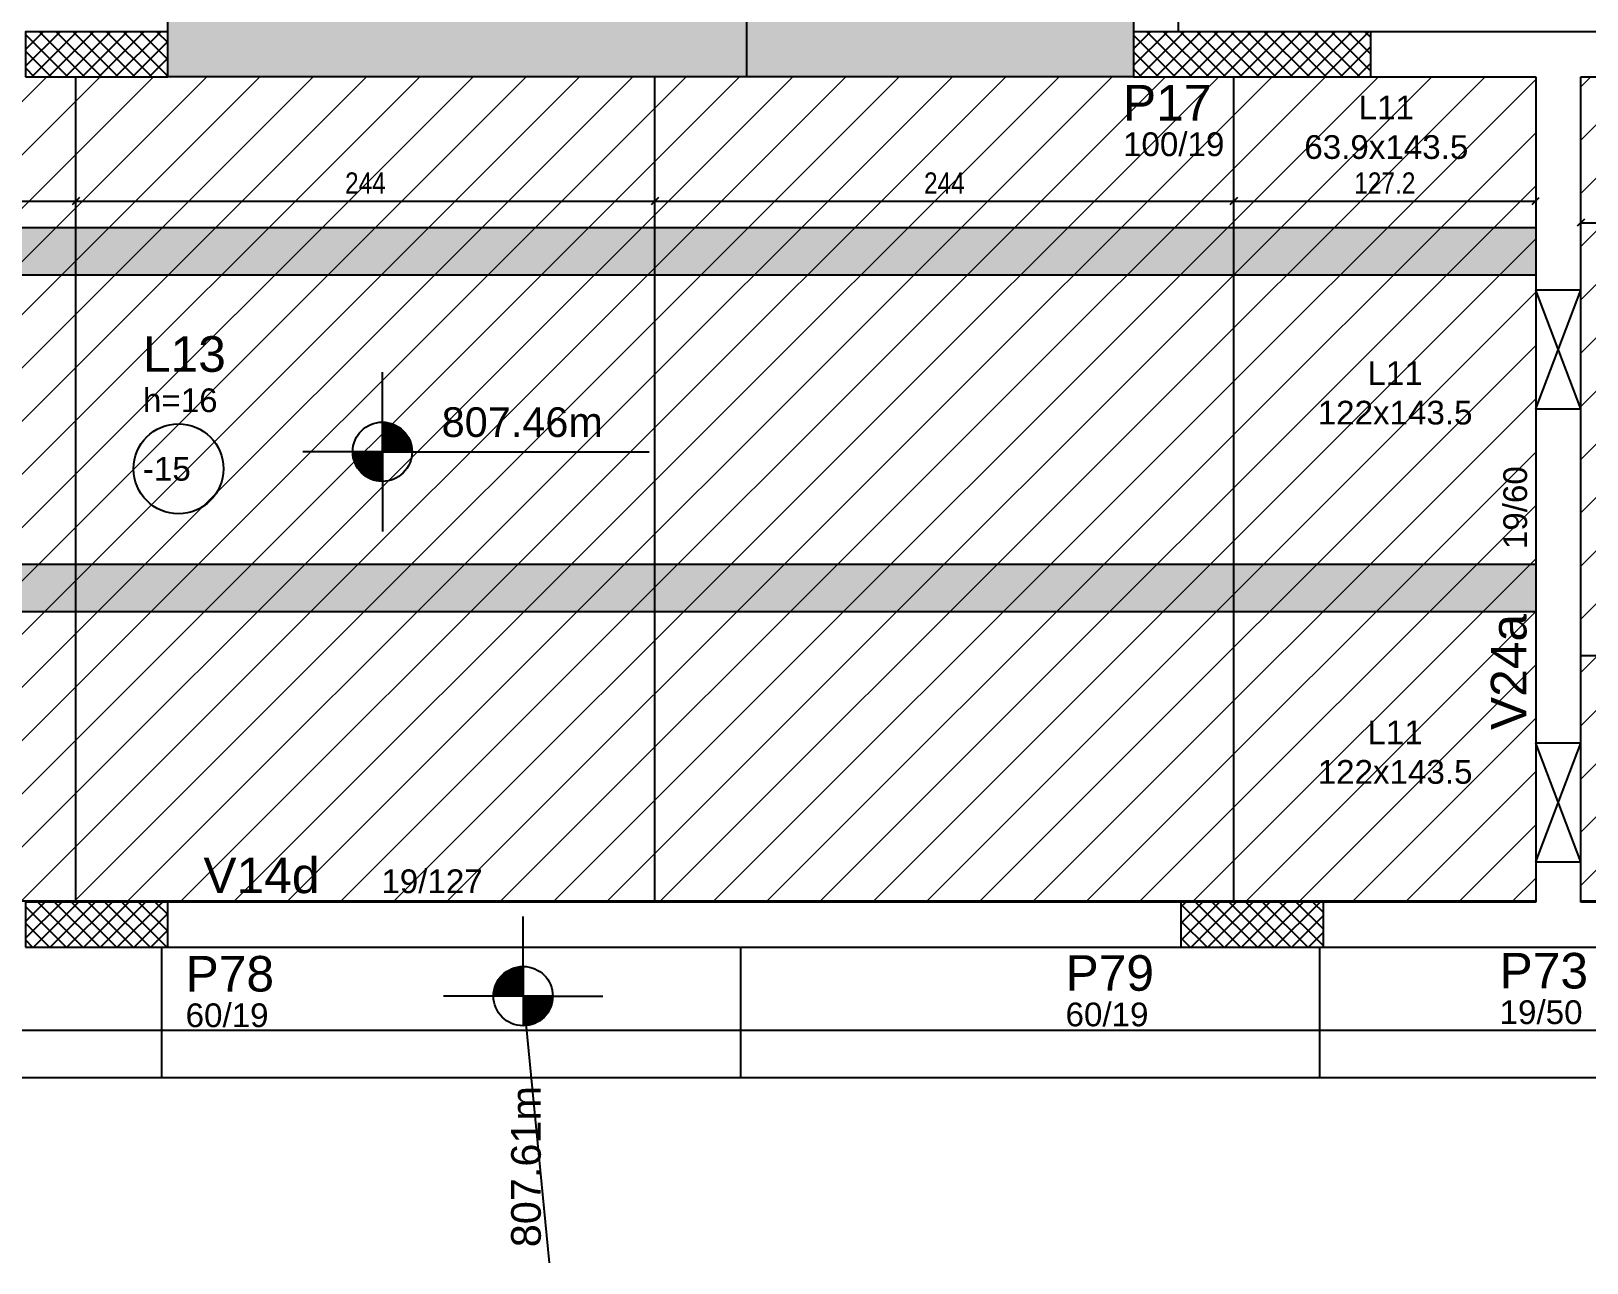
# Model space of a CAD drawing. Extents: x 2487 to 8815, y 325 to 3946.
# Drawn here: x 4232 to 4887, y 1857 to 2376 of the extents above; entities that cross this region are included whole.
import ezdxf

# ---------------------------------------------------------------- set-up
doc = ezdxf.new("R2010")
doc.units = 0
for name, color, linetype in [('1', 1, 'Continuous'), ('3', 3, 'Continuous'), ('4', 4, 'Continuous'), ('6', 6, 'Continuous'), ('AUX00', 7, 'Continuous'), ('COTA', 241, 'Continuous'), ('Painéis', 200, 'Continuous'), ('Pilares', 5, 'Continuous')]:
    doc.layers.add(name, color=color, linetype=linetype)
doc.layers.add('Hachura', color=251, linetype='Continuous', lineweight=9)
doc.layers.add('REAPROVEITAMENTO', color=251, linetype='Continuous', lineweight=9)
doc.styles.add('COTA TECNICA-50', font='techl___.ttf', dxfattribs={"height": 9})
doc.styles.get("Standard").update_dxf_attribs({"font": 'arial.ttf'})
doc.dimstyles.new('COTA PAINEL-50', dxfattribs={"dimtxt": 9, "dimasz": 3, "dimexe": 3, "dimexo": 3, "dimgap": 3, "dimtad": 1, "dimdec": 1, "dimzin": 12, "dimdsep": 46, "dimtxsty": 'COTA TECNICA-50', "dimblk1": 'OBLIQUE', "dimblk2": 'OBLIQUE', "dimsah": 1, "dimcen": 0.9, "dimclrd": 4, "dimclre": 4, "dimclrt": 240, "dimadec": 1, "dimazin": 3, "dimtfac": 1, "dimtdec": 1, "dimtmove": 0, "dimatfit": 3, "dimfxl": 1, "dimtolj": 1, "dimtzin": 12, "dimarcsym": 0})

# ---------------------------------------------------------------- blocks, each defined once
blk = doc.blocks.new('_Oblique')
at = {"color": 0, "linetype": 'ByBlock', "lineweight": -2}
blk.add_line((-0.5, -0.5), (0.5, 0.5), dxfattribs=at)
blk = doc.blocks.new('*D182')
at = {"layer": 'COTA', "color": 4, "lineweight": -2, "transparency": 16777216}
blk.add_line((4884.62, 2295.46), (5006.62, 2295.46), dxfattribs=at)
at = {"layer": 'Defpoints', "color": 0, "transparency": 16777216}
for p in [(4884.62, 2295.46), (5006.62, 2295.46), (5006.62, 2295.46)]:
    blk.add_point(p, dxfattribs=at)
at = {"layer": 'COTA', "color": 4, "lineweight": -2, "transparency": 16777216, "xscale": 3, "yscale": 3, "zscale": 3, "rotation": 180}
blk.add_blockref('_Oblique', (4884.62, 2295.46), dxfattribs=at)
at = {"layer": 'COTA', "color": 4, "lineweight": -2, "transparency": 16777216, "xscale": 3, "yscale": 3, "zscale": 3}
blk.add_blockref('_Oblique', (5006.62, 2295.46), dxfattribs=at)
at = {"layer": 'COTA', "color": 240, "transparency": 16777216, "insert": (4945.62, 2303.01), "char_height": 9, "attachment_point": 5, "style": 'COTA TECNICA-50'}
blk.add_mtext('\\A1;122', dxfattribs=at)
blk = doc.blocks.new('*D153')
at = {"layer": 'COTA', "color": 4, "lineweight": -2, "transparency": 16777216}
blk.add_line((4006.41, 2304.59), (4250.41, 2304.59), dxfattribs=at)
at = {"layer": 'Defpoints', "color": 0, "transparency": 16777216}
for p in [(4006.41, 2304.59), (4250.41, 2304.59), (4250.41, 2304.59)]:
    blk.add_point(p, dxfattribs=at)
at = {"layer": 'COTA', "color": 4, "lineweight": -2, "transparency": 16777216, "xscale": 3, "yscale": 3, "zscale": 3, "rotation": 180}
blk.add_blockref('_Oblique', (4006.41, 2304.59), dxfattribs=at)
at = {"layer": 'COTA', "color": 4, "lineweight": -2, "transparency": 16777216, "xscale": 3, "yscale": 3, "zscale": 3}
blk.add_blockref('_Oblique', (4250.41, 2304.59), dxfattribs=at)
at = {"layer": 'COTA', "color": 240, "transparency": 16777216, "insert": (4128.41, 2312.16), "char_height": 9, "attachment_point": 5, "style": 'COTA TECNICA-50'}
blk.add_mtext('\\A1;244', dxfattribs=at)
blk = doc.blocks.new('*D154')
at = {"layer": 'COTA', "color": 4, "lineweight": -2, "transparency": 16777216}
for p, q in [((4250.41, 2304.59), (4494.41, 2304.59)), ((4494.41, 2307.59), (4494.41, 2307.59))]:
    blk.add_line(p, q, dxfattribs=at)
at = {"layer": 'Defpoints', "color": 0, "transparency": 16777216}
for p in [(4250.41, 2304.59), (4494.41, 2304.59), (4494.41, 2304.59)]:
    blk.add_point(p, dxfattribs=at)
at = {"layer": 'COTA', "color": 4, "lineweight": -2, "transparency": 16777216, "xscale": 3, "yscale": 3, "zscale": 3, "rotation": 180}
blk.add_blockref('_Oblique', (4250.41, 2304.59), dxfattribs=at)
at = {"layer": 'COTA', "color": 4, "lineweight": -2, "transparency": 16777216, "xscale": 3, "yscale": 3, "zscale": 3}
blk.add_blockref('_Oblique', (4494.41, 2304.59), dxfattribs=at)
at = {"layer": 'COTA', "color": 240, "transparency": 16777216, "insert": (4372.41, 2312.16), "char_height": 9, "attachment_point": 5, "style": 'COTA TECNICA-50'}
blk.add_mtext('\\A1;244', dxfattribs=at)
blk = doc.blocks.new('*D155')
at = {"layer": 'COTA', "color": 4, "lineweight": -2, "transparency": 16777216}
for p, q in [((4494.41, 2307.59), (4494.41, 2307.59)), ((4494.41, 2304.59), (4738.41, 2304.59))]:
    blk.add_line(p, q, dxfattribs=at)
at = {"layer": 'Defpoints', "color": 0, "transparency": 16777216}
for p in [(4494.41, 2304.59), (4738.41, 2304.59), (4738.41, 2304.59)]:
    blk.add_point(p, dxfattribs=at)
at = {"layer": 'COTA', "color": 4, "lineweight": -2, "transparency": 16777216, "xscale": 3, "yscale": 3, "zscale": 3, "rotation": 180}
blk.add_blockref('_Oblique', (4494.41, 2304.59), dxfattribs=at)
at = {"layer": 'COTA', "color": 4, "lineweight": -2, "transparency": 16777216, "xscale": 3, "yscale": 3, "zscale": 3}
blk.add_blockref('_Oblique', (4738.41, 2304.59), dxfattribs=at)
at = {"layer": 'COTA', "color": 240, "transparency": 16777216, "insert": (4616.41, 2312.16), "char_height": 9, "attachment_point": 5, "style": 'COTA TECNICA-50'}
blk.add_mtext('\\A1;244', dxfattribs=at)
blk = doc.blocks.new('*D156')
at = {"layer": 'COTA', "color": 4, "lineweight": -2, "transparency": 16777216}
blk.add_line((4738.41, 2304.59), (4865.62, 2304.59), dxfattribs=at)
at = {"layer": 'Defpoints', "color": 0, "transparency": 16777216}
for p in [(4738.41, 2304.59), (4865.62, 2304.59), (4865.62, 2304.59)]:
    blk.add_point(p, dxfattribs=at)
at = {"layer": 'COTA', "color": 4, "lineweight": -2, "transparency": 16777216, "xscale": 3, "yscale": 3, "zscale": 3, "rotation": 180}
blk.add_blockref('_Oblique', (4738.41, 2304.59), dxfattribs=at)
at = {"layer": 'COTA', "color": 4, "lineweight": -2, "transparency": 16777216, "xscale": 3, "yscale": 3, "zscale": 3}
blk.add_blockref('_Oblique', (4865.62, 2304.59), dxfattribs=at)
at = {"layer": 'COTA', "color": 240, "transparency": 16777216, "insert": (4802.02, 2312.16), "char_height": 9, "attachment_point": 5, "style": 'COTA TECNICA-50'}
blk.add_mtext('\\A1;127.2', dxfattribs=at)

msp = doc.modelspace()

# ---------------------------------------------------------------- hatches: boundary and pattern name
at = {"layer": 'Hachura', "linetype": 'ByBlock'}
h = msp.add_hatch(color=256, dxfattribs=at)
h.dxf.hatch_style = 1
h.paths.add_polyline_path([(4696.12, 2357), (4696.12, 2383), (4289.12, 2383), (4289.37, 2357)])
h = msp.add_hatch(color=256, dxfattribs=at)
h.dxf.hatch_style = 1
h.paths.add_polyline_path([(4865.62, 2273.47), (4865.62, 2293.5), (3762.41, 2293.5), (3762.41, 2273.47)])
h = msp.add_hatch(color=256, dxfattribs=at)
h.dxf.hatch_style = 1
h.paths.add_polyline_path([(4865.62, 2131.47), (4865.62, 2151.5), (3762.41, 2151.5), (3762.41, 2131.47)])
at = {"layer": 'REAPROVEITAMENTO', "linetype": 'ByBlock'}
h = msp.add_hatch(dxfattribs=at)
h.set_pattern_fill('ANSI31', color=256, scale=5, style=2)
h.set_pattern_definition([(45, (-1879.509, -550.225), (-11.22532, 11.22532), [])])
h.paths.add_polyline_path([(4865.62, 2357), (3762.41, 2357), (3762.16, 2009.5), (4865.37, 2009.5)])
h = msp.add_hatch(dxfattribs=at)
h.set_pattern_fill('ANSI31', color=256, scale=5, style=2)
h.set_pattern_definition([(45, (-757.294, -550.225), (-11.22532, 11.22532), [])])
h.paths.add_polyline_path([(5148.62, 2009.5), (5223.12, 2009.5), (5223.12, 2357), (4884.62, 2357), (4884.62, 2009.5)])

# ---------------------------------------------------------------- linework, layer by layer
at = {"layer": '1', "color": 8, "linetype": 'Continuous'}
for p, q in [((4229.12, 2361.41), (4243.71, 2376)), ((4229.12, 2368.48), (4236.64, 2376)), ((4229.12, 2374.85), (4246.97, 2357)), ((4231.79, 2357), (4250.79, 2376)), ((4235.04, 2376), (4254.04, 2357)), ((4238.86, 2357), (4257.86, 2376)), ((4242.11, 2376), (4261.11, 2357)), ((4245.93, 2357), (4264.93, 2376)), ((4249.18, 2376), (4268.18, 2357)), ((4253, 2357), (4272, 2376)), ((4256.25, 2376), (4275.25, 2357)), ((4260.07, 2357), (4279.07, 2376)), ((4263.32, 2376), (4282.32, 2357)), ((4267.14, 2357), (4286.14, 2376)), ((4270.39, 2376), (4289.12, 2357.27)), ((4277.46, 2376), (4289.12, 2364.34)), ((4284.53, 2376), (4289.12, 2371.41)), ((4696.12, 2361.72), (4710.41, 2376)), ((4696.12, 2368.79), (4703.33, 2376)), ((4696.12, 2375.86), (4696.26, 2376)), ((4696.12, 2376), (4696.12, 2376)), ((4696.12, 2376), (4696.12, 2376)), ((4696.12, 2374.53), (4713.66, 2357)), ((4698.48, 2357), (4717.48, 2376)), ((4701.73, 2376), (4720.73, 2357)), ((4705.55, 2357), (4724.55, 2376)), ((4708.8, 2376), (4727.8, 2357)), ((4712.62, 2357), (4731.62, 2376)), ((4715.87, 2376), (4734.87, 2357)), ((4719.69, 2357), (4738.69, 2376)), ((4722.94, 2376), (4741.94, 2357)), ((4726.76, 2357), (4745.76, 2376)), ((4730.01, 2376), (4749.01, 2357)), ((4733.83, 2357), (4752.83, 2376)), ((4737.08, 2376), (4756.08, 2357)), ((4740.9, 2357), (4759.9, 2376)), ((4744.15, 2376), (4763.15, 2357)), ((4747.97, 2357), (4766.97, 2376)), ((4751.22, 2376), (4770.22, 2357)), ((4755.04, 2357), (4774.04, 2376)), ((4758.3, 2376), (4777.3, 2357)), ((4762.12, 2357), (4781.12, 2376)), ((4765.37, 2376), (4784.37, 2357)), ((4769.19, 2357), (4788.19, 2376)), ((4772.44, 2376), (4791.44, 2357)), ((4776.26, 2357), (4795.26, 2376)), ((4779.51, 2376), (4796.12, 2359.39)), ((4786.58, 2376), (4796.12, 2366.46)), ((4793.65, 2376), (4796.12, 2373.53)), ((4229.12, 2367.77), (4239.9, 2357)), ((4274.21, 2357), (4289.12, 2371.91)), ((4696.12, 2367.46), (4706.59, 2357)), ((4783.33, 2357), (4796.12, 2369.8)), ((4229.12, 2360.7), (4232.82, 2357)), ((4259.12, 2366.5), (4259.12, 2366.5)), ((4281.28, 2357), (4289.12, 2364.84)), ((4746.12, 2366.5), (4746.12, 2366.5)), ((4790.4, 2357), (4796.12, 2362.73)), ((4288.35, 2357), (4289.12, 2357.77)), ((4696.12, 2360.39), (4699.51, 2357)), ((4696.12, 2357), (4696.12, 2357)), ((4696.12, 2357), (4696.12, 2357)), ((4696.12, 2357), (4696.12, 2357)), ((4696.12, 2357), (4696.12, 2357)), ((4796.12, 2357), (4796.12, 2357)), ((4796.12, 2357), (4796.12, 2357)), ((4865.62, 2217), (4884.62, 2267)), ((4884.62, 2217), (4865.62, 2267)), ((4865.62, 2267), (4865.62, 2267)), ((4865.62, 2267), (4865.62, 2267)), ((4875.12, 2242), (4875.12, 2242)), ((4865.62, 2217), (4865.62, 2217)), ((4865.62, 2217), (4865.62, 2217)), ((4865.62, 2026), (4884.62, 2076)), ((4884.62, 2026), (4865.62, 2076)), ((4875.12, 2051), (4875.12, 2051)), ((4229.12, 1993.71), (4244.41, 2009)), ((4229.12, 2000.78), (4237.34, 2009)), ((4229.12, 2007.15), (4246.27, 1990)), ((4232.48, 1990), (4251.48, 2009)), ((4234.34, 2009), (4253.34, 1990)), ((4239.55, 1990), (4258.55, 2009)), ((4241.41, 2009), (4260.41, 1990)), ((4246.62, 1990), (4265.62, 2009)), ((4248.48, 2009), (4267.48, 1990)), ((4253.69, 1990), (4272.69, 2009)), ((4255.55, 2009), (4274.55, 1990)), ((4260.77, 1990), (4279.77, 2009)), ((4262.63, 2009), (4281.63, 1990)), ((4267.84, 1990), (4286.84, 2009)), ((4269.7, 2009), (4288.7, 1990)), ((4276.77, 2009), (4289.12, 1996.65)), ((4283.84, 2009), (4289.12, 2003.72)), ((4716.12, 1992.81), (4732.31, 2009)), ((4716.12, 1999.88), (4725.24, 2009)), ((4716.12, 2006.95), (4718.17, 2009)), ((4716.12, 2009), (4716.12, 2009)), ((4716.12, 2008.05), (4734.17, 1990)), ((4720.39, 1990), (4739.39, 2009)), ((4722.24, 2009), (4741.24, 1990)), ((4727.46, 1990), (4746.46, 2009)), ((4729.32, 2009), (4748.32, 1990)), ((4734.53, 1990), (4753.53, 2009)), ((4736.39, 2009), (4755.39, 1990)), ((4741.6, 1990), (4760.6, 2009)), ((4743.46, 2009), (4762.46, 1990)), ((4748.67, 1990), (4767.67, 2009)), ((4750.53, 2009), (4769.53, 1990)), ((4755.74, 1990), (4774.74, 2009)), ((4757.6, 2009), (4776.12, 1990.48)), ((4764.67, 2009), (4776.12, 1997.55)), ((4771.74, 2009), (4776.12, 2004.62)), ((4229.12, 2000.08), (4239.2, 1990)), ((4274.91, 1990), (4289.12, 2004.22)), ((4716.12, 2000.98), (4727.1, 1990)), ((4762.81, 1990), (4776.12, 2003.31)), ((4259.12, 1999.5), (4259.12, 1999.5)), ((4281.98, 1990), (4289.12, 1997.15)), ((4716.12, 1993.91), (4720.03, 1990)), ((4746.12, 1999.5), (4746.12, 1999.5)), ((4769.88, 1990), (4776.12, 1996.24)), ((4229.12, 1993.01), (4232.13, 1990)), ((4289.05, 1990), (4289.12, 1990.07)), ((4289.12, 1990), (4289.12, 1990)), ((4289.12, 1990), (4289.12, 1990)), ((4716.12, 1990), (4716.12, 1990)), ((4716.12, 1990), (4716.12, 1990)), ((4776.12, 1990), (4776.12, 1990)), ((4776.12, 1990), (4776.12, 1990))]:
    msp.add_line(p, q, dxfattribs=at)
at = {"layer": '1', "linetype": 'Continuous'}
for p, q in [((4865.62, 2357), (4865.62, 2357)), ((4379.53, 2198.86), (4379.53, 2232.42)), ((4379.53, 2211.36), (4379.53, 2186.36)), ((4379.53, 2210.75), (4383.38, 2210.75)), ((4379.53, 2209.96), (4385.27, 2209.96)), ((4379.53, 2209.16), (4386.6, 2209.16)), ((4379.53, 2208.37), (4387.63, 2208.37)), ((4379.53, 2207.58), (4388.48, 2207.58)), ((4379.53, 2206.79), (4389.19, 2206.79)), ((4379.53, 2205.99), (4389.79, 2205.99)), ((4379.53, 2205.2), (4390.3, 2205.2)), ((4379.53, 2204.41), (4390.73, 2204.41)), ((4379.53, 2203.62), (4391.09, 2203.62)), ((4379.53, 2198.86), (4345.97, 2198.86)), ((4367.03, 2198.86), (4392.03, 2198.86)), ((4379.53, 2198.07), (4367.03, 2198.07)), ((4379.53, 2197.27), (4367.13, 2197.27)), ((4379.53, 2202.82), (4391.38, 2202.82)), ((4379.53, 2202.03), (4391.62, 2202.03)), ((4379.53, 2201.24), (4391.8, 2201.24)), ((4379.53, 2200.44), (4391.93, 2200.44)), ((4379.53, 2199.65), (4392.03, 2199.65)), ((4379.53, 2198.86), (4492.03, 2198.86)), ((4379.53, 2198.86), (4379.53, 2165.3)), ((4379.53, 2196.48), (4367.25, 2196.48)), ((4379.53, 2195.69), (4367.44, 2195.69)), ((4379.53, 2194.89), (4367.67, 2194.89)), ((4379.53, 2194.1), (4367.97, 2194.1)), ((4379.53, 2193.31), (4368.33, 2193.31)), ((4379.53, 2192.52), (4368.76, 2192.52)), ((4379.53, 2191.72), (4369.26, 2191.72)), ((4379.53, 2190.93), (4369.86, 2190.93)), ((4379.53, 2190.14), (4370.57, 2190.14)), ((4379.53, 2189.34), (4371.42, 2189.34)), ((4379.53, 2188.55), (4372.45, 2188.55)), ((4379.53, 2187.76), (4373.78, 2187.76)), ((4379.53, 2186.97), (4375.68, 2186.97)), ((4865.62, 2076), (4865.62, 2076)), ((4865.62, 2076), (4865.62, 2076)), ((4865.62, 2026), (4865.62, 2026)), ((4865.62, 2026), (4865.62, 2026)), ((4865.62, 2009), (4865.62, 2009)), ((4865.62, 2009), (4865.62, 2009)), ((4865.62, 2009), (4865.62, 2009)), ((4884.62, 2009), (4884.62, 2009)), ((4884.62, 2009), (4884.62, 2009)), ((4438.87, 1969.32), (4438.87, 2002.88)), ((4433.32, 1969.32), (4433.32, 1980.52)), ((4434.11, 1969.32), (4434.11, 1980.88)), ((4434.9, 1969.32), (4434.9, 1981.17)), ((4435.7, 1969.32), (4435.7, 1981.41)), ((4436.49, 1969.32), (4436.49, 1981.59)), ((4437.28, 1969.32), (4437.28, 1981.72)), ((4438.07, 1969.32), (4438.07, 1981.82)), ((4438.87, 1981.82), (4438.87, 1956.82)), ((4427.77, 1969.32), (4427.77, 1975.07)), ((4428.56, 1969.32), (4428.56, 1976.39)), ((4429.35, 1969.32), (4429.35, 1977.43)), ((4430.15, 1969.32), (4430.15, 1978.27)), ((4430.94, 1969.32), (4430.94, 1978.98)), ((4431.73, 1969.32), (4431.73, 1979.58)), ((4432.52, 1969.32), (4432.52, 1980.09)), ((4438.87, 1969.32), (4405.31, 1969.32)), ((4451.37, 1969.32), (4426.37, 1969.32)), ((4426.97, 1969.32), (4426.97, 1973.17)), ((4438.87, 1969.32), (4449.87, 1856.82)), ((4438.87, 1969.32), (4472.43, 1969.32)), ((4439.66, 1969.32), (4439.66, 1956.82)), ((4440.45, 1969.32), (4440.45, 1956.92)), ((4441.25, 1969.32), (4441.25, 1957.05)), ((4442.04, 1969.32), (4442.04, 1957.23)), ((4442.83, 1969.32), (4442.83, 1957.46)), ((4443.62, 1969.32), (4443.62, 1957.76)), ((4444.42, 1969.32), (4444.42, 1958.12)), ((4445.21, 1969.32), (4445.21, 1958.55)), ((4446, 1969.32), (4446, 1959.05)), ((4446.8, 1969.32), (4446.8, 1959.65)), ((4447.59, 1969.32), (4447.59, 1960.36)), ((4448.38, 1969.32), (4448.38, 1961.21)), ((4449.17, 1969.32), (4449.17, 1962.25)), ((4449.97, 1969.32), (4449.97, 1963.57)), ((4450.76, 1969.32), (4450.76, 1965.47))]:
    msp.add_line(p, q, dxfattribs=at)
at = {"layer": '1', "color": 3, "linetype": 'Continuous'}
msp.add_line((3047.12, 1955), (5242.63, 1955), dxfattribs=at)
for points in [[(4715.12, 2376), (4715.12, 2514.5)], [(4289.12, 2376), (4289.12, 2505)], [(4696.12, 2505), (4696.12, 2376)], [(4875.12, 2376), (4796.12, 2376)], [(5223.62, 2376), (4875.12, 2376)], [(4796.12, 2357), (4865.62, 2357)], [(4865.62, 2357), (4865.62, 2267)], [(4884.62, 2357), (5223.62, 2357)], [(4884.62, 2267), (4884.62, 2357)], [(4865.62, 2217), (4865.62, 2076)], [(4884.62, 2076), (4884.62, 2217)], [(4865.62, 2026), (4865.62, 2009)], [(4884.62, 2009), (4884.62, 2026)], [(4716.12, 2009), (4289.12, 2009)], [(4865.62, 2009), (4776.12, 2009)], [(5223.63, 2009), (4884.62, 2009)], [(4289.12, 1990), (4716.12, 1990)], [(4776.12, 1990), (4875.12, 1990)], [(4875.12, 1990), (5223.63, 1990)]]:
    msp.add_lwpolyline(points, dxfattribs=at)
at = {"layer": '1', "linetype": 'Continuous'}
for centre in [(4379.53, 2198.86), (4438.87, 1969.32)]:
    msp.add_circle(centre, 12.5, dxfattribs=at)
at = {"layer": '3', "color": 1, "linetype": 'Continuous'}
msp.add_circle((4293.62, 2191.68), 18.97, dxfattribs=at)
at = {"layer": 'Painéis'}
for p, q in [((4533.12, 2357), (4533.12, 2505)), ((4250.41, 2009.5), (4250.41, 2357)), ((4696.12, 2357), (4289.12, 2357)), ((4494.41, 2009.5), (4494.41, 2357)), ((4738.41, 2009.5), (4738.41, 2357)), ((3762.41, 2293.5), (4865.62, 2293.5)), ((3762.41, 2273.5), (4865.62, 2273.5)), ((3762.41, 2151.5), (4865.62, 2151.5)), ((3762.41, 2131.5), (4865.62, 2131.5)), ((4884.62, 2113), (5223.62, 2113)), ((3761.91, 2009.5), (4865.62, 2009.5)), ((4884.62, 2009.5), (5223.12, 2009.5)), ((4286.63, 1935), (4286.63, 1990)), ((4530.63, 1935), (4530.63, 1990)), ((4774.63, 1935), (4774.63, 1990)), ((3027.12, 1935), (5262.63, 1935))]:
    msp.add_line(p, q, dxfattribs=at)
at = {"layer": 'Pilares', "linetype": 'Continuous'}
for points in [[(4229.12, 2357), (4289.12, 2357), (4289.12, 2376), (4229.12, 2376), (4229.12, 2357)], [(4696.12, 2357), (4796.12, 2357), (4796.12, 2376), (4696.12, 2376), (4696.12, 2357)], [(4865.62, 2217), (4884.62, 2217), (4884.62, 2267), (4865.62, 2267), (4865.62, 2217)], [(4865.62, 2026), (4884.62, 2026), (4884.62, 2076), (4865.62, 2076), (4865.62, 2026)], [(4229.12, 1990), (4289.12, 1990), (4289.12, 2009), (4229.12, 2009), (4229.12, 1990)], [(4716.12, 1990), (4776.12, 1990), (4776.12, 2009), (4716.12, 2009), (4716.12, 1990)]]:
    msp.add_lwpolyline(points, dxfattribs=at)

# ---------------------------------------------------------------- texts
at = {"layer": '1', "linetype": 'Continuous'}
msp.add_text('807.46m', height=12.5, dxfattribs=at).set_placement((4404.53, 2205.11))
msp.add_text('807.61m', height=12.5, rotation=90, dxfattribs=at).set_placement((4446.31, 1863.43))
at = {"layer": '3', "color": 2, "linetype": 'Continuous'}
for s, p in [('100/19', (4691.68, 2323.55)), ('h=16', (4278.62, 2215.58)), ('-15', (4278.62, 2186.68)), ('19/127', (4379.12, 2012.75)), ('60/19', (4667.47, 1956.58)), ('19/50', (4850.4, 1957.54)), ('60/19', (4296.62, 1956.25))]:
    msp.add_text(s, height=10, dxfattribs=at).set_placement(p)
msp.add_text('19/60', height=10, rotation=90, dxfattribs=at).set_placement((4861.97, 2157.81))
at = {"layer": '4', "linetype": 'Continuous'}
for s, p in [('L13', (4278.62, 2232.58)), ('V14d', (4304.12, 2012.75))]:
    msp.add_text(s, height=15, dxfattribs=at).set_placement(p)
msp.add_text('V24a', height=15, rotation=90, dxfattribs=at).set_placement((4861.72, 2081.54))
at = {"layer": '6', "color": 4, "linetype": 'Continuous'}
for s, p in [('P17', (4691.68, 2338.55)), ('P79', (4667.47, 1971.58)), ('P73', (4850.4, 1972.54)), ('P78', (4296.62, 1971.25))]:
    msp.add_text(s, height=15, dxfattribs=at).set_placement(p)
at = {"layer": 'AUX00', "char_height": 10, "attachment_point": 1}
for s, insert in [('\\A1;\\pxqc;L11^J63.9x143.5', (4759.85, 2349.03)), ('\\A1;\\pxqc;L11^J122x143.5', (4763.56, 2237.03)), ('\\A1;\\pxqc;L11^J122x143.5', (4763.56, 2085.54))]:
    msp.add_mtext_dynamic_manual_height_columns(s, width=85.5945, gutter_width=12.5, heights=[52.58], dxfattribs=dict(at, insert=insert))

# ---------------------------------------------------------------- dimensions: what is measured, and where the dimension line sits
at = {"layer": 'COTA'}
for base, p1, p2, picture, middle in [((4250.41, 2304.59), (4006.41, 2304.59), (4250.41, 2304.59), '*D153', (4128.41, 2312.16)), ((4494.41, 2304.59), (4250.41, 2304.59), (4494.41, 2304.59), '*D154', (4372.41, 2312.16)), ((4738.41, 2304.59), (4494.41, 2304.59), (4738.41, 2304.59), '*D155', (4616.41, 2312.16)), ((4865.62, 2304.59), (4738.41, 2304.59), (4865.62, 2304.59), '*D156', (4802.02, 2312.16))]:
    dim = msp.add_linear_dim(base=base, p1=p1, p2=p2, dimstyle='COTA PAINEL-50', override={"dimtmove": 1}, dxfattribs=at)
    dim.commit()
    dim.dimension.update_dxf_attribs({"geometry": picture, "text_midpoint": middle})
dim = msp.add_linear_dim(base=(5006.62, 2295.46), p1=(4884.62, 2295.46), p2=(5006.62, 2295.46), dimstyle='COTA PAINEL-50', dxfattribs=at)
dim.commit()
dim.dimension.update_dxf_attribs({"geometry": '*D182', "text_midpoint": (4945.62, 2303.01)})

doc.saveas('drawing.dxf')
